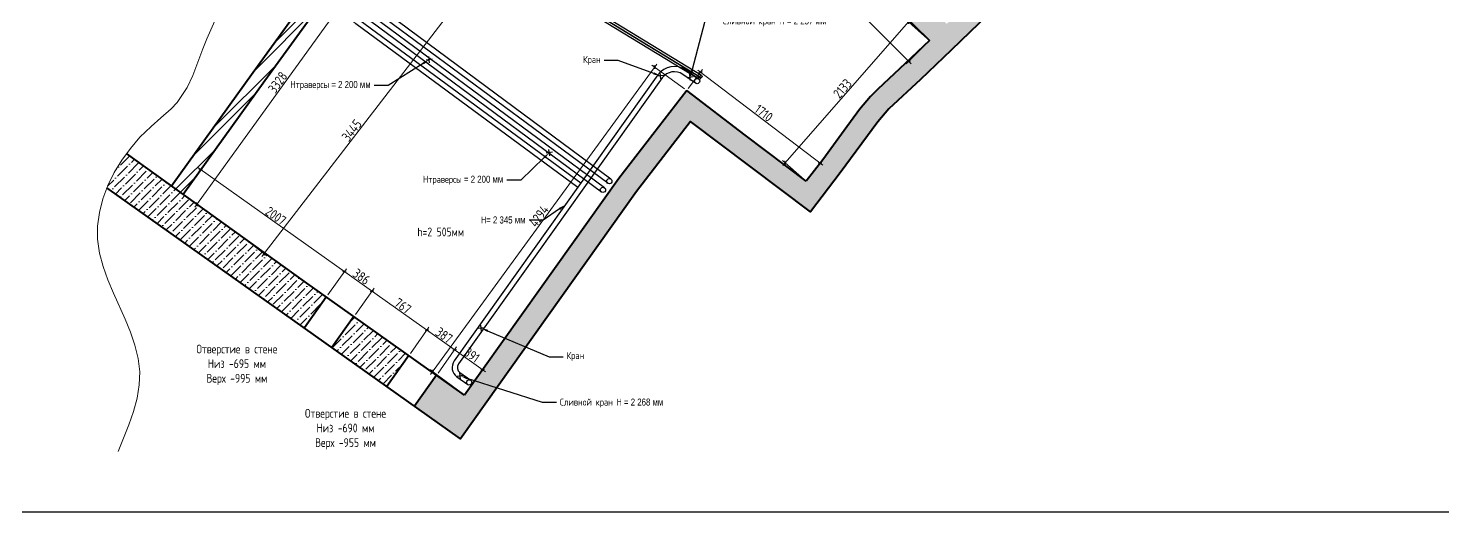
# Model space of a CAD drawing. Header units: millimetres. Extents: x -577931 to -293021, y -457572 to 177983.
# Drawn here: x -549599 to -533489, y -457572 to -452066 of the extents above; entities that cross this region are included whole.
import ezdxf
from ezdxf import colors
from ezdxf.entities.mleader import LeaderData, LeaderLine
from ezdxf.math import Vec2, Vec3

# ---------------------------------------------------------------- set-up
doc = ezdxf.new("R2010")
doc.units = ezdxf.units.MM
for name, color, linetype, lineweight in [('К_потолок', 121, 'Continuous', 30), ('К_Размерная', 78, 'Continuous', 0), ('К_Стены', 1, 'Continuous', 40), ('К_тонкая', 84, 'Continuous', 13), ('Канализация', 170, 'Continuous', 30), ('ОВ_Оборудование', 159, 'Continuous', 30), ('ОВ_Текст', 7, 'Continuous', 9)]:
    doc.layers.add(name, color=color, linetype=linetype, lineweight=lineweight)
doc.layers.add('К_Текст высоты', color=7, linetype='Continuous')
doc.layers.add('Слой7', color=242, linetype='Continuous')
doc.styles.add('M 50', font='isocpeur.ttf', dxfattribs={"width": 0.8})
doc.dimstyles.new('M 50', dxfattribs={"dimscale": 0, "dimtxt": 110, "dimasz": 30, "dimexe": 40, "dimexo": 30, "dimgap": 10, "dimtad": 1, "dimdec": 0, "dimrnd": 1, "dimzin": 4, "dimdsep": 46, "dimtxsty": 'M 50', "dimblk": 'OBLIQUE', "dimcen": 50, "dimdle": 40, "dimadec": 0, "dimazin": 1, "dimtfac": 1, "dimtdec": 0, "dimtmove": 1, "dimatfit": 2, "dimfxl": 1, "dimtolj": 1, "dimtzin": 0, "dimlwd": -1, "dimlwe": -1, "dimarcsym": 0})

# ---------------------------------------------------------------- blocks, each defined once
blk = doc.blocks.new('_Oblique')
at = {"color": 0, "linetype": 'ByBlock', "lineweight": -2}
blk.add_line((-0.5, -0.5), (0.5, 0.5), dxfattribs=at)
blk = doc.blocks.new('*D5')
at = {"layer": 'Defpoints', "color": 0, "ltscale": 100, "transparency": 16777216}
for p in [(-539574, -451992), (-539333, -452203), (-540738, -453808)]:
    blk.add_point(p, dxfattribs=at)
at = {"layer": 'К_Размерная', "color": 0, "ltscale": 100, "transparency": 16777216}
for p, q in [((-541005, -453627), (-539547, -451962)), ((-539356, -452184), (-539604, -451966)), ((-540760, -453788), (-541009, -453571))]:
    blk.add_line(p, q, dxfattribs=at)
at = {"layer": 'К_Размерная', "color": 0, "ltscale": 100, "transparency": 16777216, "xscale": 30, "yscale": 30, "zscale": 30}
for p, rotation in [((-539574, -451992), 48.80007582225329), ((-540979, -453597), 228.8000758222533)]:
    blk.add_blockref('_Oblique', p, dxfattribs=dict(at, rotation=rotation))
at = {"layer": 'К_Размерная', "color": 0, "ltscale": 100, "transparency": 16777216, "insert": (-540325, -452752), "char_height": 110, "attachment_point": 5, "rotation": 48.8001, "style": 'M 50'}
blk.add_mtext('\\A1;2133', dxfattribs=at)
blk = doc.blocks.new('*D13')
at = {"layer": 'Defpoints', "color": 0, "ltscale": 100, "transparency": 16777216}
for p in [(-541942, -452566), (-542100, -452774), (-540738, -453808)]:
    blk.add_point(p, dxfattribs=at)
at = {"layer": 'К_Размерная', "color": 0, "ltscale": 100, "transparency": 16777216}
for p, q in [((-542081, -452750), (-541918, -452534)), ((-540548, -453625), (-541974, -452542)), ((-540720, -453784), (-540556, -453569))]:
    blk.add_line(p, q, dxfattribs=at)
at = {"layer": 'К_Размерная', "color": 0, "ltscale": 100, "transparency": 16777216, "xscale": 30, "yscale": 30, "zscale": 30}
for p, rotation in [((-541942, -452566), 142.7807779703506), ((-540580, -453600), 322.7807779703505)]:
    blk.add_blockref('_Oblique', p, dxfattribs=dict(at, rotation=rotation))
at = {"layer": 'К_Размерная', "color": 0, "ltscale": 100, "transparency": 16777216, "insert": (-541222, -453032), "char_height": 110, "attachment_point": 5, "rotation": 322.7808, "style": 'M 50'}
blk.add_mtext('\\A1;1710', dxfattribs=at)
blk = doc.blocks.new('*D14')
at = {"layer": 'Defpoints', "color": 0, "ltscale": 100, "transparency": 16777216}
for p in [(-542100, -452774), (-544995, -455978), (-544629, -456244)]:
    blk.add_point(p, dxfattribs=at)
at = {"layer": 'К_Размерная', "color": 0, "ltscale": 100, "transparency": 16777216}
for p, q in [((-542441, -452475), (-545018, -456010)), ((-542124, -452756), (-542497, -452484)), ((-544654, -456226), (-545027, -455954))]:
    blk.add_line(p, q, dxfattribs=at)
at = {"layer": 'К_Размерная', "color": 0, "ltscale": 100, "transparency": 16777216, "xscale": 30, "yscale": 30, "zscale": 30}
for p, rotation in [((-542465, -452507), 53.90835811473762), ((-544995, -455978), 233.9083581147377)]:
    blk.add_blockref('_Oblique', p, dxfattribs=dict(at, rotation=rotation))
at = {"layer": 'К_Размерная', "color": 0, "ltscale": 100, "transparency": 16777216, "insert": (-543782, -454204), "char_height": 110, "attachment_point": 5, "rotation": 53.9084, "style": 'M 50'}
blk.add_mtext('\\A1;4294', dxfattribs=at)
blk = doc.blocks.new('*D15')
at = {"layer": 'Defpoints', "color": 0, "ltscale": 100, "transparency": 16777216}
for p in [(-544743, -455727), (-544948, -456017), (-544629, -456244)]:
    blk.add_point(p, dxfattribs=at)
at = {"layer": 'К_Размерная', "color": 0, "ltscale": 100, "transparency": 16777216}
for p, q in [((-544931, -455993), (-544720, -455695)), ((-544391, -455977), (-544775, -455704)), ((-544612, -456219), (-544400, -455921))]:
    blk.add_line(p, q, dxfattribs=at)
at = {"layer": 'К_Размерная', "color": 0, "ltscale": 100, "transparency": 16777216, "xscale": 30, "yscale": 30, "zscale": 30}
for p, rotation in [((-544743, -455727), 144.6508740170923), ((-544424, -455954), 324.6508740170923)]:
    blk.add_blockref('_Oblique', p, dxfattribs=dict(at, rotation=rotation))
at = {"layer": 'К_Размерная', "color": 0, "ltscale": 100, "transparency": 16777216, "insert": (-544546, -455788), "char_height": 110, "attachment_point": 5, "rotation": 324.6509, "style": 'M 50'}
blk.add_mtext('\\A1;391', dxfattribs=at)
blk = doc.blocks.new('*D16')
at = {"layer": 'Defpoints', "color": 0, "ltscale": 100, "transparency": 16777216}
for p in [(-545058, -455504), (-545264, -455794), (-544948, -456017)]:
    blk.add_point(p, dxfattribs=at)
at = {"layer": 'К_Размерная', "color": 0, "ltscale": 100, "transparency": 16777216}
for p, q in [((-545247, -455769), (-545035, -455471)), ((-544710, -455751), (-545091, -455481)), ((-544931, -455993), (-544720, -455695))]:
    blk.add_line(p, q, dxfattribs=at)
at = {"layer": 'К_Размерная', "color": 0, "ltscale": 100, "transparency": 16777216, "xscale": 30, "yscale": 30, "zscale": 30}
for p, rotation in [((-545058, -455504), 144.6508740170923), ((-544743, -455727), 324.6508740170923)]:
    blk.add_blockref('_Oblique', p, dxfattribs=dict(at, rotation=rotation))
at = {"layer": 'К_Размерная', "color": 0, "ltscale": 100, "transparency": 16777216, "insert": (-544863, -455563), "char_height": 110, "attachment_point": 5, "rotation": 324.6509, "style": 'M 50'}
blk.add_mtext('\\A1;387', dxfattribs=at)
blk = doc.blocks.new('*D17')
at = {"layer": 'Defpoints', "color": 0, "ltscale": 100, "transparency": 16777216}
for p in [(-545684, -455060), (-545890, -455350), (-545264, -455794)]:
    blk.add_point(p, dxfattribs=at)
at = {"layer": 'К_Размерная', "color": 0, "ltscale": 100, "transparency": 16777216}
for p, q in [((-545872, -455325), (-545661, -455027)), ((-545026, -455527), (-545716, -455037)), ((-545247, -455769), (-545035, -455471))]:
    blk.add_line(p, q, dxfattribs=at)
at = {"layer": 'К_Размерная', "color": 0, "ltscale": 100, "transparency": 16777216, "xscale": 30, "yscale": 30, "zscale": 30}
for p, rotation in [((-545684, -455060), 144.6508740170923), ((-545058, -455504), 324.6508740170923)]:
    blk.add_blockref('_Oblique', p, dxfattribs=dict(at, rotation=rotation))
at = {"layer": 'К_Размерная', "color": 0, "ltscale": 100, "transparency": 16777216, "insert": (-545333, -455229), "char_height": 110, "attachment_point": 5, "rotation": 324.6509, "style": 'M 50'}
blk.add_mtext('\\A1;767', dxfattribs=at)
blk = doc.blocks.new('*D18')
at = {"layer": 'Defpoints', "color": 0, "ltscale": 100, "transparency": 16777216}
for p in [(-545999, -454837), (-546204, -455127), (-545890, -455350)]:
    blk.add_point(p, dxfattribs=at)
at = {"layer": 'К_Размерная', "color": 0, "ltscale": 100, "transparency": 16777216}
for p, q in [((-546187, -455102), (-545975, -454804)), ((-545651, -455083), (-546031, -454814)), ((-545872, -455325), (-545661, -455027))]:
    blk.add_line(p, q, dxfattribs=at)
at = {"layer": 'К_Размерная', "color": 0, "ltscale": 100, "transparency": 16777216, "xscale": 30, "yscale": 30, "zscale": 30}
for p, rotation in [((-545999, -454837), 144.6508740170923), ((-545684, -455060), 324.6508740170923)]:
    blk.add_blockref('_Oblique', p, dxfattribs=dict(at, rotation=rotation))
at = {"layer": 'К_Размерная', "color": 0, "ltscale": 100, "transparency": 16777216, "insert": (-545804, -454895), "char_height": 110, "attachment_point": 5, "rotation": 324.6509, "style": 'M 50'}
blk.add_mtext('\\A1;386', dxfattribs=at)
blk = doc.blocks.new('*D19')
at = {"layer": 'Defpoints', "color": 0, "ltscale": 100, "transparency": 16777216}
for p in [(-547636, -453675), (-547835, -453956), (-546204, -455127)]:
    blk.add_point(p, dxfattribs=at)
at = {"layer": 'К_Размерная', "color": 0, "ltscale": 100, "transparency": 16777216}
for p, q in [((-547818, -453932), (-547613, -453643)), ((-545966, -454860), (-547668, -453652)), ((-546187, -455102), (-545975, -454804))]:
    blk.add_line(p, q, dxfattribs=at)
at = {"layer": 'К_Размерная', "color": 0, "ltscale": 100, "transparency": 16777216, "xscale": 30, "yscale": 30, "zscale": 30}
for p, rotation in [((-547636, -453675), 144.6508740170923), ((-545999, -454837), 324.6508740170923)]:
    blk.add_blockref('_Oblique', p, dxfattribs=dict(at, rotation=rotation))
at = {"layer": 'К_Размерная', "color": 0, "ltscale": 100, "transparency": 16777216, "insert": (-546780, -454203), "char_height": 110, "attachment_point": 5, "rotation": 324.6509, "style": 'M 50'}
blk.add_mtext('\\A1;2007', dxfattribs=at)
blk = doc.blocks.new('*D20')
at = {"layer": 'Defpoints', "color": 0, "ltscale": 100, "transparency": 16777216}
for p in [(-545887, -451258), (-545730, -451371), (-547835, -453956)]:
    blk.add_point(p, dxfattribs=at)
at = {"layer": 'К_Размерная', "color": 0, "ltscale": 100, "transparency": 16777216}
for p, q in [((-547701, -454102), (-545707, -451339)), ((-545863, -451275), (-545698, -451395)), ((-547811, -453974), (-547645, -454093))]:
    blk.add_line(p, q, dxfattribs=at)
at = {"layer": 'К_Размерная', "color": 0, "ltscale": 100, "transparency": 16777216, "xscale": 30, "yscale": 30, "zscale": 30}
for p, rotation in [((-545730, -451371), 54.17954739049236), ((-547678, -454070), 234.1795473904924)]:
    blk.add_blockref('_Oblique', p, dxfattribs=dict(at, rotation=rotation))
at = {"layer": 'К_Размерная', "color": 0, "ltscale": 100, "transparency": 16777216, "insert": (-546757, -452682), "char_height": 110, "attachment_point": 5, "rotation": 54.1795, "style": 'M 50'}
blk.add_mtext('\\A1;3328', dxfattribs=at)
blk = doc.blocks.new('*D25')
at = {"layer": 'Defpoints', "color": 0, "ltscale": 100, "transparency": 16777216}
for p in [(-545089, -451690), (-547190, -454420), (-546914, -454633)]:
    blk.add_point(p, dxfattribs=at)
at = {"layer": 'К_Размерная', "color": 0, "ltscale": 100, "transparency": 16777216}
for p, q in [((-545065, -451708), (-544780, -451928)), ((-544787, -451871), (-546938, -454665)), ((-547167, -454438), (-546882, -454657))]:
    blk.add_line(p, q, dxfattribs=at)
at = {"layer": 'К_Размерная', "color": 0, "ltscale": 100, "transparency": 16777216, "xscale": 30, "yscale": 30, "zscale": 30}
for p, rotation in [((-544812, -451903), 52.40490146250168), ((-546914, -454633), 232.4049014625017)]:
    blk.add_blockref('_Oblique', p, dxfattribs=dict(at, rotation=rotation))
at = {"layer": 'К_Размерная', "color": 0, "ltscale": 100, "transparency": 16777216, "insert": (-545914, -453228), "char_height": 110, "attachment_point": 5, "rotation": 52.4049, "style": 'M 50'}
blk.add_mtext('\\A1;3445', dxfattribs=at)
blk = doc.blocks.new('*D90')
at = {"layer": 'Defpoints', "color": 0, "ltscale": 100, "transparency": 16777216}
for p in [(-542358, -449226), (-539333, -452203), (-539571, -452441)]:
    blk.add_point(p, dxfattribs=at)
at = {"layer": 'К_Размерная', "color": 0, "ltscale": 100, "transparency": 16777216}
for p, q in [((-542380, -449247), (-542598, -449466)), ((-542598, -449409), (-539542, -452469)), ((-539354, -452224), (-539599, -452469))]:
    blk.add_line(p, q, dxfattribs=at)
at = {"layer": 'К_Размерная', "color": 0, "ltscale": 100, "transparency": 16777216, "xscale": 30, "yscale": 30, "zscale": 30}
for p, rotation in [((-542570, -449438), 134.9646035336654), ((-539571, -452441), 314.9646035336654)]:
    blk.add_blockref('_Oblique', p, dxfattribs=dict(at, rotation=rotation))
at = {"layer": 'К_Размерная', "color": 0, "ltscale": 100, "transparency": 16777216, "insert": (-541024, -450893), "char_height": 110, "attachment_point": 5, "rotation": 314.9646, "style": 'M 50'}
blk.add_mtext('\\A1;4244', dxfattribs=at)

msp = doc.modelspace()

# ---------------------------------------------------------------- hatches: boundary and pattern name
at = {"layer": 'К_тонкая', "ltscale": 100}
h = msp.add_hatch(dxfattribs=at)
h.set_pattern_fill('ANSI36', color=256, scale=20)
h.paths.add_polyline_path([(-537822.3, -451094.1), (-538034.5, -450833.4), (-535805.8, -449765.4), (-534342.9, -449087.1), (-533818.8, -448843.5), (-533322.5, -448625.3), (-533123.1, -448549.1), (-532992.4, -448962.6), (-532371.2, -448893.9), (-532398.7, -448645.4), (-532815.9, -448691.5), (-532964.7, -448220.9), (-533417.5, -448394), (-533921.8, -448615.7), (-534448.3, -448860.4), (-534561, -448620.2), (-535006.9, -448837), (-534891.6, -449062), (-535912.8, -449539.4), (-537073.6, -450095.7), (-537189.2, -449851.9), (-537638.2, -450061.2), (-537527.1, -450297.1), (-537853.5, -450456.7), (-538191.1, -450629.2), (-538551.7, -450219.5), (-538926.3, -449754.8), (-539446.2, -449072.2), (-539260.4, -448901.1), (-539584.4, -448512.1), (-539788.9, -448700.5), (-540232.8, -448153), (-540905.2, -447324.1), (-541291, -446848.5), (-540993, -446626.3), (-540751.3, -446452.1), (-540894.5, -446244), (-540274.9, -445762.1), (-539576.7, -445374.9), (-539441.9, -445574.9), (-539154.2, -445411), (-538869, -445250.2), (-538585.7, -445841.3), (-538277.1, -446489.4), (-538051.7, -447005.4), (-538294.2, -447113.2), (-538077.2, -447552.9), (-537830.8, -447443.4), (-537745.8, -447607.2), (-536546.8, -447043), (-536434.2, -447278), (-536019.5, -447079.3), (-536116.9, -446840.7), (-535715.5, -446645.7), (-536922.5, -444097.8), (-536742, -444012.6), (-536776.6, -443924.4), (-536836.6, -443774.7), (-536889.2, -443794.3), (-537181.3, -443907.4), (-537538.6, -444045.5), (-538025.4, -444245.2), (-538748.6, -444603.9), (-539854.7, -445230.8), (-539963.6, -445296.7), (-541163.5, -446110.9), (-541497.3, -446377.2), (-542271, -447010.4), (-542783.6, -447484.7), (-543153.9, -447851.3), (-543419.2, -448149), (-542979.1, -448604.7), (-542885.4, -448526.4), (-542791.2, -448439.5), (-543085.3, -448130), (-542473.5, -447546.8), (-542251.3, -447340.2), (-541972.9, -447078.4), (-541666.8, -446809.2), (-541650.4, -446829.2), (-541631, -446812.1), (-538161.3, -451073.7), (-539138.2, -452016.1), (-542182.5, -449048.5), (-542358.3, -449226.2), (-541268.2, -450305.3), (-539926.7, -451622.1), (-539333, -452203.3), (-539609.6, -452467.2), (-539922.4, -452757.8), (-540005.7, -452842), (-540129.4, -452990), (-540306.1, -453231.8), (-540549.5, -453562.4), (-540737.8, -453808.1), (-541432.5, -453283.1), (-542099.6, -452773.7), (-542871.4, -453775.3), (-543765.1, -455030.2), (-544629.3, -456243.9), (-544948.5, -456017.5), (-545198.4, -456369.9), (-544676.1, -456740.4), (-542670.5, -453924.2), (-542055.3, -453125.8), (-540690.5, -454157.2), (-540349.6, -453712.6), (-539921.2, -453130.7), (-539798.3, -452983.7), (-539438.3, -452649.3), (-539087.2, -452314.3)])
h.paths.add_polyline_path([(-537622.6, -447272.9), (-538764, -444890.7), (-537914.3, -444469.2), (-537448.5, -444278.7), (-537165.3, -444169.2), (-536046.4, -446531.2)], flags=16)
h = msp.add_hatch(dxfattribs=at)
h.set_pattern_fill('ANSI32', color=256, scale=20)
h.paths.add_polyline_path([(-547547.8, -450018.5), (-548744.7, -449146.6), (-548841.9, -449280), (-547645.7, -450151.3), (-546116.5, -451292.9), (-547037.3, -452565.4), (-547968.9, -453859.8), (-547835, -453956.1), (-546903.5, -452662), (-545887.5, -451257.9)])
h = msp.add_hatch(dxfattribs=at)
h.set_pattern_fill('ANSI36', color=256, scale=20)
h.paths.add_polyline_path([(-545889.5, -455350), (-546139.5, -455702.3), (-545513.9, -456146.1), (-545263.9, -455793.7)])
h.paths.add_polyline_path([(-546454.3, -455479.1), (-546204.3, -455126.7), (-546453.9, -454949.6), (-548479.3, -453492.6), (-548534.5, -453568.1), (-548620.8, -453710.1), (-548693.3, -453857.8), (-548703, -453883.9)])

# ---------------------------------------------------------------- linework, layer by layer
at = {"layer": 'К_потолок', "ltscale": 100}
msp.add_lwpolyline([(-518056.6, -432952.6), (-553161.4, -432952.6), (-553156.6, -457572), (-518051.9, -457572)], close=True, dxfattribs=at)
at = {"layer": 'К_Стены', "ltscale": 100}
for p, q in [((-547037.2, -452565.3), (-546116.5, -451292.9)), ((-546903.5, -452662), (-545887.5, -451257.9)), ((-539926.7, -451622.1), (-539333, -452203.3)), ((-539333, -452203.3), (-539609.6, -452467.2)), ((-539609.6, -452467.2), (-539922.4, -452757.8)), ((-547968.9, -453859.7), (-547037.4, -452565.6)), ((-547835, -453956.1), (-546903.5, -452662)), ((-542099.6, -452773.7), (-542871.4, -453775.3)), ((-541432.5, -453283.1), (-542099.6, -452773.7)), ((-540005.7, -452842), (-540129.4, -452990)), ((-539922.4, -452757.8), (-540005.7, -452842)), ((-540129.4, -452990), (-540306.1, -453231.8)), ((-540737.8, -453808.1), (-541432.5, -453283.1)), ((-540306.1, -453231.8), (-540549.5, -453562.4)), ((-546453.9, -454949.6), (-548479.3, -453492.6)), ((-540549.5, -453562.4), (-540737.8, -453808.1)), ((-542871.4, -453775.3), (-543765.1, -455030.2)), ((-544629.3, -456243.9), (-546453.9, -454949.6)), ((-544629.3, -456243.9), (-546453.9, -454949.6)), ((-543765.1, -455030.2), (-544629.3, -456243.9)), ((-546204.3, -455126.7), (-546454.3, -455479.1)), ((-545889.5, -455350), (-546139.5, -455702.3)), ((-545263.9, -455793.7), (-545513.9, -456146.1)), ((-544948.5, -456017.5), (-545198.4, -456369.9))]:
    msp.add_line(p, q, dxfattribs=at)
at = {"layer": 'К_Стены', "elevation": 0}
msp.add_lwpolyline([(-534342.9, -449087.1), (-535805.8, -449765.4), (-538034.5, -450833.4), (-537822.3, -451094.1), (-539087.2, -452314.3), (-539438.3, -452649.3), (-539798.3, -452983.7), (-539921.2, -453130.7), (-540349.6, -453712.6), (-540690.5, -454157.2), (-542055.3, -453125.8), (-542670.5, -453924.2), (-544676.1, -456740.4), (-548703, -453883.9)], dxfattribs=at)
msp.add_lwpolyline([(-534342.9, -449087.1), (-535805.8, -449765.4), (-538034.5, -450833.4), (-537822.3, -451094.1), (-539087.2, -452314.3), (-539438.3, -452649.3), (-539798.3, -452983.7), (-539921.2, -453130.7), (-540349.6, -453712.6), (-540690.5, -454157.2), (-542055.3, -453125.8), (-542670.5, -453924.2), (-544676.1, -456740.4), (-548703, -453883.9)], dxfattribs=at)
at = {"layer": 'К_тонкая', "ltscale": 100, "elevation": 0}
msp.add_lwpolyline([(-547474.1, -451980.6), (-547566.3, -452186.3), (-547610.6, -452299.3), (-547724.6, -452602.5), (-547789.4, -452741.5), (-547903, -452910.9), (-547970.1, -452981.3), (-548087.8, -453085.3), (-548200.8, -453182.6), (-548327.4, -453307.1), (-548436.1, -453433.3), (-548534.5, -453568.1), (-548620.8, -453710.1), (-548693.3, -453857.8), (-548750.1, -454009.6), (-548789.4, -454164.1), (-548809.5, -454319.6), (-548809.1, -454466.3), (-548785.9, -454628.5), (-548745.4, -454780.7), (-548691.6, -454931.6), (-548629.1, -455081.5), (-548496.6, -455379.5), (-548435.7, -455528.1), (-548384.6, -455676.8), (-548347.9, -455825.9), (-548330, -455980.2), (-548334.7, -456126.1), (-548359.1, -456277.4), (-548399.5, -456429.4), (-548451.7, -456581.7), (-548576.1, -456887.2)], dxfattribs=at)
msp.add_lwpolyline([(-547474.1, -451980.6), (-547566.3, -452186.3), (-547610.6, -452299.3), (-547724.6, -452602.5), (-547789.4, -452741.5), (-547903, -452910.9), (-547970.1, -452981.3), (-548087.8, -453085.3), (-548200.8, -453182.6), (-548327.4, -453307.1), (-548436.1, -453433.3), (-548534.5, -453568.1), (-548620.8, -453710.1), (-548693.3, -453857.8), (-548750.1, -454009.6), (-548789.4, -454164.1), (-548809.5, -454319.6), (-548809.1, -454466.3), (-548785.9, -454628.5), (-548745.4, -454780.7), (-548691.6, -454931.6), (-548629.1, -455081.5), (-548496.6, -455379.5), (-548435.7, -455528.1), (-548384.6, -455676.8), (-548347.9, -455825.9), (-548330, -455980.2), (-548334.7, -456126.1), (-548359.1, -456277.4), (-548399.5, -456429.4), (-548451.7, -456581.7), (-548576.1, -456887.2)], dxfattribs=at)
msp.add_lwpolyline([(-547474.1, -451980.6), (-547566.3, -452186.3), (-547610.6, -452299.3), (-547724.6, -452602.5), (-547789.4, -452741.5), (-547903, -452910.9), (-547970.1, -452981.3), (-548087.8, -453085.3), (-548200.8, -453182.6), (-548327.4, -453307.1), (-548436.1, -453433.3), (-548534.5, -453568.1), (-548620.8, -453710.1), (-548693.3, -453857.8), (-548750.1, -454009.6), (-548789.4, -454164.1), (-548809.5, -454319.6), (-548809.1, -454466.3), (-548785.9, -454628.5), (-548745.4, -454780.7), (-548691.6, -454931.6), (-548629.1, -455081.5), (-548496.6, -455379.5), (-548435.7, -455528.1), (-548384.6, -455676.8), (-548347.9, -455825.9), (-548330, -455980.2), (-548334.7, -456126.1), (-548359.1, -456277.4), (-548399.5, -456429.4), (-548451.7, -456581.7), (-548576.1, -456887.2)], dxfattribs=at)
msp.add_lwpolyline([(-547474.1, -451980.6), (-547566.3, -452186.3), (-547610.6, -452299.3), (-547724.6, -452602.5), (-547789.4, -452741.5), (-547903, -452910.9), (-547970.1, -452981.3), (-548087.8, -453085.3), (-548200.8, -453182.6), (-548327.4, -453307.1), (-548436.1, -453433.3), (-548534.5, -453568.1), (-548620.8, -453710.1), (-548693.3, -453857.8), (-548750.1, -454009.6), (-548789.4, -454164.1), (-548809.5, -454319.6), (-548809.1, -454466.3), (-548785.9, -454628.5), (-548745.4, -454780.7), (-548691.6, -454931.6), (-548629.1, -455081.5), (-548496.6, -455379.5), (-548435.7, -455528.1), (-548384.6, -455676.8), (-548347.9, -455825.9), (-548330, -455980.2), (-548334.7, -456126.1), (-548359.1, -456277.4), (-548399.5, -456429.4), (-548451.7, -456581.7), (-548576.1, -456887.2)], dxfattribs=at)
msp.add_lwpolyline([(-547474.1, -451980.6), (-547566.3, -452186.3), (-547610.6, -452299.3), (-547724.6, -452602.5), (-547789.4, -452741.5), (-547903, -452910.9), (-547970.1, -452981.3), (-548087.8, -453085.3), (-548200.8, -453182.6), (-548327.4, -453307.1), (-548436.1, -453433.3), (-548534.5, -453568.1), (-548620.8, -453710.1), (-548693.3, -453857.8), (-548750.1, -454009.6), (-548789.4, -454164.1), (-548809.5, -454319.6), (-548809.1, -454466.3), (-548785.9, -454628.5), (-548745.4, -454780.7), (-548691.6, -454931.6), (-548629.1, -455081.5), (-548496.6, -455379.5), (-548435.7, -455528.1), (-548384.6, -455676.8), (-548347.9, -455825.9), (-548330, -455980.2), (-548334.7, -456126.1), (-548359.1, -456277.4), (-548399.5, -456429.4), (-548451.7, -456581.7), (-548576.1, -456887.2)], dxfattribs=at)
msp.add_lwpolyline([(-547474.1, -451980.6), (-547566.3, -452186.3), (-547610.6, -452299.3), (-547724.6, -452602.5), (-547789.4, -452741.5), (-547903, -452910.9), (-547970.1, -452981.3), (-548087.8, -453085.3), (-548200.8, -453182.6), (-548327.4, -453307.1), (-548436.1, -453433.3), (-548534.5, -453568.1), (-548620.8, -453710.1), (-548693.3, -453857.8), (-548750.1, -454009.6), (-548789.4, -454164.1), (-548809.5, -454319.6), (-548809.1, -454466.3), (-548785.9, -454628.5), (-548745.4, -454780.7), (-548691.6, -454931.6), (-548629.1, -455081.5), (-548496.6, -455379.5), (-548435.7, -455528.1), (-548384.6, -455676.8), (-548347.9, -455825.9), (-548330, -455980.2), (-548334.7, -456126.1), (-548359.1, -456277.4), (-548399.5, -456429.4), (-548451.7, -456581.7), (-548576.1, -456887.2)], dxfattribs=at)
msp.add_lwpolyline([(-547474.1, -451980.6), (-547566.3, -452186.3), (-547610.6, -452299.3), (-547724.6, -452602.5), (-547789.4, -452741.5), (-547903, -452910.9), (-547970.1, -452981.3), (-548087.8, -453085.3), (-548200.8, -453182.6), (-548327.4, -453307.1), (-548436.1, -453433.3), (-548534.5, -453568.1), (-548620.8, -453710.1), (-548693.3, -453857.8), (-548750.1, -454009.6), (-548789.4, -454164.1), (-548809.5, -454319.6), (-548809.1, -454466.3), (-548785.9, -454628.5), (-548745.4, -454780.7), (-548691.6, -454931.6), (-548629.1, -455081.5), (-548496.6, -455379.5), (-548435.7, -455528.1), (-548384.6, -455676.8), (-548347.9, -455825.9), (-548330, -455980.2), (-548334.7, -456126.1), (-548359.1, -456277.4), (-548399.5, -456429.4), (-548451.7, -456581.7), (-548576.1, -456887.2)], dxfattribs=at)
at = {"layer": 'Канализация', "ltscale": 100}
for p, q in [((-541929.2, -452604.9), (-545275.1, -450562)), ((-541942.4, -452626.2), (-545268.3, -450595.5)), ((-541946.4, -452625.1), (-545264.4, -450604.3)), ((-541962.1, -452644.6), (-545257.5, -450637.8))]:
    msp.add_line(p, q, dxfattribs=at)
for centre in [(-541954.5, -452634.6), (-541935.7, -452615.6)]:
    msp.add_circle(centre, 12.5, dxfattribs=at)
at = {"layer": 'ОВ_Оборудование', "ltscale": 100}
for points in [[(-543340.5, -453878.9), (-545868.3, -452016.9, -0.4117289), (-545918.2, -451696.9), (-545561.1, -451203.3, 0.4126118), (-545598.4, -450966.5), (-550592.4, -447310.9, -0.4364229), (-550631.4, -446975.9), (-546189.5, -441777.7)], [(-543305.7, -453830.1), (-545832.7, -451968.6, -0.4117289), (-545869.6, -451732.1), (-545512.5, -451238.5, 0.4126118), (-545562.9, -450918), (-550556.9, -447262.5, -0.4364229), (-550585.8, -447014.9), (-546151.8, -441826)], [(-543071.4, -453930.5), (-545696.8, -451988.9, -0.4111768), (-545746.4, -451669.2), (-545389.7, -451176.3, 0.4126118), (-545427, -450939.5), (-550412.7, -447290, -0.4364229), (-550451.7, -446955), (-546112.2, -441876.6)], [(-543035.7, -453882.3), (-545661.1, -451940.7, -0.4111768), (-545697.8, -451704.3), (-545341.1, -451211.5, 0.4126118), (-545391.6, -450891), (-550377.3, -447241.6, -0.4364229), (-550406.1, -446994), (-546074.5, -441924.8)], [(-542998.3, -453831.6), (-545525.8, -451962.4, -0.4111768), (-545575.4, -451642.7), (-545218.3, -451149.3, 0.4126118), (-545255.7, -450912.5), (-550233, -447269.1, -0.4364229), (-550272, -446934.1), (-546034.9, -441975.5)], [(-542962.6, -453783.4), (-545490.1, -451914.2, -0.4111768), (-545526.7, -451677.8), (-545169.7, -451184.5, 0.4126118), (-545220.2, -450864), (-550197.6, -447220.7, -0.4364229), (-550226.4, -446973.1), (-545997.2, -442023.7)], [(-541963.7, -452643.1), (-542108.7, -452541.8, 0.4116008), (-542427.7, -452597), (-544747.3, -455854.7, 0.4142041), (-544716.8, -456036), (-544594, -456123.4)], [(-541998.1, -452692.3), (-542143, -452591, 0.4116008), (-542378.9, -452631.8), (-544698.4, -455889.5, 0.4142041), (-544682, -455987.1), (-544559.2, -456074.5)]]:
    msp.add_lwpolyline(points, format="xyb", dxfattribs=at)
msp.add_lwpolyline([(-542906.2, -453825.1), (-542906.7, -453824.8)], dxfattribs=at)
for centre in [(-541980.9, -452667.7), (-542980.4, -453807.5), (-543053.6, -453906.4), (-544576.6, -456099)]:
    msp.add_circle(centre, 30, dxfattribs=at)
at = {"layer": 'Слой7'}
for p, q in [((-544997.7, -452418.7), (-545067.8, -452427.6)), ((-545028.3, -452458.2), (-545037.2, -452388.1)), ((-542363.4, -452602.8), (-542433.5, -452611.7)), ((-542394, -452642.3), (-542402.9, -452572.1)), ((-542024.2, -452619.5), (-542094.4, -452628.4)), ((-542054.9, -452659), (-542063.8, -452588.9)), ((-543628.9, -453478.1), (-543699, -453486.9)), ((-543659.5, -453517.6), (-543668.4, -453447.4)), ((-544405.4, -455476.5), (-544475.6, -455485.4)), ((-544436, -455516), (-544444.9, -455445.8)), ((-544644.2, -456021.5), (-544714.3, -456030.3)), ((-544674.8, -456061), (-544683.7, -455990.8))]:
    msp.add_line(p, q, dxfattribs=at)

# ---------------------------------------------------------------- texts
at = {"layer": 'К_Текст высоты', "lineweight": 15, "char_height": 100, "attachment_point": 5, "style": 'M 50'}
for s, insert, width in [('\\pt2300;h=2 505мм', (-544901.2, -454385.4), 1089.177), ('Отверстие в стене\\PНиз -695 мм\\PВерх -995 мм', (-547222.8, -455899.1), 1655.948), ('Отверстие в стене\\PНиз -690 мм\\PВерх -955 мм', (-545985.7, -456631.8), 1655.948)]:
    msp.add_mtext(s, dxfattribs=dict(at, insert=insert, width=width))

# ---------------------------------------------------------------- dimensions: what is measured, and where the dimension line sits
at = {"layer": 'К_Размерная', "ltscale": 100}
for base, p1, p2, angle, picture, middle in [((-539570.7, -452440.8), (-542358.3, -449226.2), (-539333, -452203.3), 134.9646, '*D90', (-541024.4, -450893.3)), ((-547635.8, -453675.3), (-546204.3, -455126.7), (-547835, -453956.1), 324.65087, '*D19', (-546779.6, -454203)), ((-545998.6, -454836.7), (-545889.5, -455350), (-546204.3, -455126.7), 324.65087, '*D18', (-545803.6, -454895.3)), ((-545683.8, -455059.9), (-545263.9, -455793.7), (-545889.5, -455350), 324.65087, '*D17', (-545333.4, -455228.8)), ((-545058.2, -455503.7), (-544948.5, -456017.5), (-545263.9, -455793.7), 324.65087, '*D16', (-544862.9, -455562.6))]:
    dim = msp.add_linear_dim(base=base, p1=p1, p2=p2, angle=angle, dimstyle='M 50', override={"dimscale": 1}, dxfattribs=at)
    dim.commit()
    dim.dimension.update_dxf_attribs({"geometry": picture, "text_midpoint": middle})
for p1, p2, distance, picture, middle in [((-547835, -453956.1), (-545887.5, -451257.9), -194, '*D20', (-546756.6, -452682.5)), ((-545088.6, -451690), (-547190.5, -454419.8), 349.3, '*D25', (-545914.3, -453228.3)), ((-540737.8, -453808.1), (-539333, -452203.3), 320.2, '*D5', (-540325.2, -452752)), ((-542099.6, -452773.7), (-544629.3, -456243.9), -452, '*D14', (-543782.3, -454204.2)), ((-540737.8, -453808.1), (-542099.6, -452773.7), -260.7, '*D13', (-541221.7, -453031.5)), ((-544629.3, -456243.9), (-544948.5, -456017.5), -355.6, '*D15', (-544545.6, -455787.6))]:
    dim = msp.add_aligned_dim(p1=p1, p2=p2, distance=distance, dimstyle='M 50', override={"dimscale": 1}, dxfattribs=at)
    dim.commit()
    dim.dimension.update_dxf_attribs({"geometry": picture, "text_midpoint": middle})

# ---------------------------------------------------------------- leaders
at = {"layer": 'ОВ_Текст', "ltscale": 100}
ml = msp.add_multileader_mtext('Standard', dxfattribs=at)
ml.set_content('Сливной кран H{\\fArial|b0|i0|c204|p34; = 2 257 мм}', color=256, style='M 50')
ml.set_leader_properties()
ml.build(insert=Vec2(0, 0))
ml.multileader.update_dxf_attribs({"arrow_head_size": 80, "scale": 20})
ctx = ml.context
ctx.base_point, ctx.scale, ctx.char_height, ctx.arrow_head_size, ctx.landing_gap_size, ctx.plane_origin = Vec3(-541727.8, -451982.5), 20, 80, 80, 40, Vec3(-548978.3, -450816.3)
notes = []
notes.append((ctx, [(1, (1, 1, 0), (-541887.8, -451982.5), (1, 0), 160, [(0, [(-542059.3, -452623.9)], 0, [])])]))
ctx.mtext.insert, ctx.mtext.width, ctx.mtext.flow_direction = Vec3(-541687.8, -451941.8), 592.578, 5
ml = msp.add_multileader_mtext('Standard', dxfattribs=at)
ml.set_content('Hтраверсы{\\fArial|b0|i0|c204|p34; = 2 200 мм}', color=256, style='M 50')
ml.set_leader_properties()
ml.build(insert=Vec2(0, 0))
ml.multileader.update_dxf_attribs({"arrow_head_size": 80, "scale": 20})
ctx = ml.context
ctx.base_point, ctx.scale, ctx.char_height, ctx.arrow_head_size, ctx.landing_gap_size, ctx.plane_origin = Vec3(-546628.5, -452718.1), 20, 80, 80, 40, Vec3(-552315.1, -451892.8)
ctx.text_align_type = 2
notes.append((ctx, [(0, (1, 1, 0), (-545498.8, -452718.1), (-1, 0), 160, [(0, [(-545032.7, -452423.2)], 0, [])])]))
ctx.mtext.insert, ctx.mtext.width, ctx.mtext.alignment, ctx.mtext.flow_direction = Vec3(-545698.8, -452666.1), 1347.864, 3, 5
ml = msp.add_multileader_mtext('Standard', dxfattribs=at)
ml.set_content('Кран', color=256, style='M 50')
ml.set_leader_properties()
ml.build(insert=Vec2(0, 0))
ml.multileader.update_dxf_attribs({"arrow_head_size": 80, "scale": 20})
ctx = ml.context
ctx.base_point, ctx.scale, ctx.char_height, ctx.arrow_head_size, ctx.landing_gap_size, ctx.plane_origin = Vec3(-543298.7, -452432.6), 20, 80, 80, 40, Vec3(-550894.8, -451266.4)
ctx.text_align_type = 2
notes.append((ctx, [(0, (1, 1, 0), (-542879.5, -452432.6), (-1, 0), 160, [(0, [(-542398.5, -452607.2)], 0, [])])]))
ctx.mtext.insert, ctx.mtext.width, ctx.mtext.alignment, ctx.mtext.flow_direction = Vec3(-543079.5, -452380.6), 592.578, 3, 5
ml = msp.add_multileader_mtext('Standard', dxfattribs=at)
ml.set_content('Hтраверсы{\\fArial|b0|i0|c204|p34; = 2 200 мм}', color=256, style='M 50')
ml.set_leader_properties()
ml.build(insert=Vec2(0, 0))
ml.multileader.update_dxf_attribs({"arrow_head_size": 80, "scale": 20})
ctx = ml.context
ctx.base_point, ctx.scale, ctx.char_height, ctx.arrow_head_size, ctx.landing_gap_size, ctx.plane_origin = Vec3(-545117.9, -453797.5), 20, 80, 80, 40, Vec3(-550804.6, -452972.2)
ctx.text_align_type = 2
notes.append((ctx, [(0, (1, 1, 0), (-543988.2, -453797.5), (-1, 0), 160, [(0, [(-543664, -453482.5)], 0, [])])]))
ctx.mtext.insert, ctx.mtext.width, ctx.mtext.alignment, ctx.mtext.flow_direction = Vec3(-544188.2, -453745.5), 1347.864, 3, 5
ml = msp.add_multileader_mtext('Standard', dxfattribs=at)
ml.set_content('H{\\fArial|b0|i0|c204|p34;= 2 345 мм}', color=256, style='M 50')
ml.set_leader_properties()
ml.build(insert=Vec2(0, 0))
ml.multileader.update_dxf_attribs({"arrow_head_size": 80, "scale": 20})
ctx = ml.context
ctx.base_point, ctx.scale, ctx.char_height, ctx.arrow_head_size, ctx.landing_gap_size, ctx.plane_origin = Vec3(-544462.3, -454249.8), 20, 80, 80, 40, Vec3(-551978.1, -452874.8)
ctx.text_align_type = 2
notes.append((ctx, [(0, (1, 1, 0), (-543735, -454249.8), (-1, 0), 160, [(0, [(-543482.7, -454078.7)], 0, [])])]))
ctx.mtext.insert, ctx.mtext.width, ctx.mtext.alignment, ctx.mtext.flow_direction = Vec3(-543935, -454209.1), 1347.864, 3, 5
ml = msp.add_multileader_mtext('Standard', dxfattribs=at)
ml.set_content('Кран', color=256, style='M 50')
ml.set_leader_properties()
ml.build(insert=Vec2(0, 0))
ml.multileader.update_dxf_attribs({"arrow_head_size": 80, "scale": 20})
ctx = ml.context
ctx.base_point, ctx.scale, ctx.char_height, ctx.arrow_head_size, ctx.landing_gap_size, ctx.plane_origin = Vec3(-543507.2, -455806.1), 20, 80, 80, 40, Vec3(-551103.2, -454639.9)
notes.append((ctx, [(1, (1, 1, 0), (-543667.2, -455806.1), (1, 0), 160, [(0, [(-544440.5, -455480.9)], 0, [])])]))
ctx.mtext.insert, ctx.mtext.width, ctx.mtext.flow_direction = Vec3(-543467.2, -455754.1), 592.578, 5
ml = msp.add_multileader_mtext('Standard', dxfattribs=at)
ml.set_content('Сливной кран H{\\fArial|b0|i0|c204|p34; = 2 268 мм}', color=256, style='M 50')
ml.set_leader_properties()
ml.build(insert=Vec2(0, 0))
ml.multileader.update_dxf_attribs({"arrow_head_size": 80, "scale": 20})
ctx = ml.context
ctx.base_point, ctx.scale, ctx.char_height, ctx.arrow_head_size, ctx.landing_gap_size, ctx.plane_origin = Vec3(-543583.8, -456323.9), 20, 80, 80, 40, Vec3(-552676.8, -453997.6)
notes.append((ctx, [(1, (1, 1, 0), (-543743.8, -456323.9), (1, 0), 160, [(0, [(-544679.2, -456025.9)], 0, [])])]))
ctx.mtext.insert, ctx.mtext.width, ctx.mtext.flow_direction = Vec3(-543543.8, -456283.2), 592.578, 5
for ctx, leaders in notes:
    for number, flags, end, landing, length, lines in leaders:
        leader = LeaderData()
        leader.index, (leader.has_last_leader_line, leader.has_dogleg_vector, leader.attachment_direction) = number, flags
        leader.last_leader_point, leader.dogleg_vector, leader.dogleg_length = Vec3(end), Vec3(landing), length
        for number, points, colour, breaks in lines:
            line = LeaderLine()
            line.index, line.vertices, line.color, line.breaks = number, Vec3.list(points), colors.encode_raw_color(colour), breaks
            leader.lines.append(line)
        ctx.leaders.append(leader)

doc.saveas('drawing.dxf')
